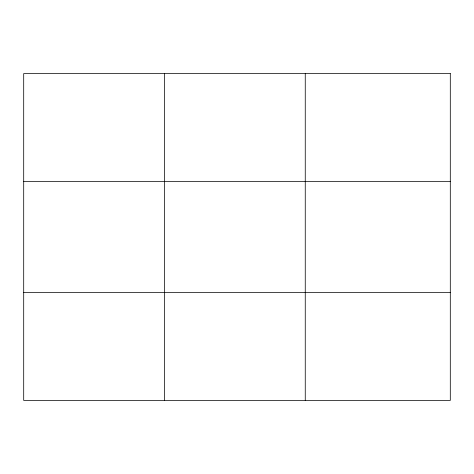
<?xml version="1.0" encoding="UTF-8"?>
<svg xmlns="http://www.w3.org/2000/svg" width="474" height="474" viewBox="0 0 474 474"><rect width="100%" height="100%" fill="white"/><g stroke="black" fill="none" stroke-linecap="round" stroke-linejoin="round"><path stroke-width="0.71" d="M164.478 400.417L164.478 73.583M305.256 400.417L305.256 73.583M23.7 181.435L450.3 181.435M23.7 292.565L450.3 292.565M450.3 73.583L450.3 400.417L23.7 400.417L23.7 73.583L450.3 73.583"/></g></svg>
